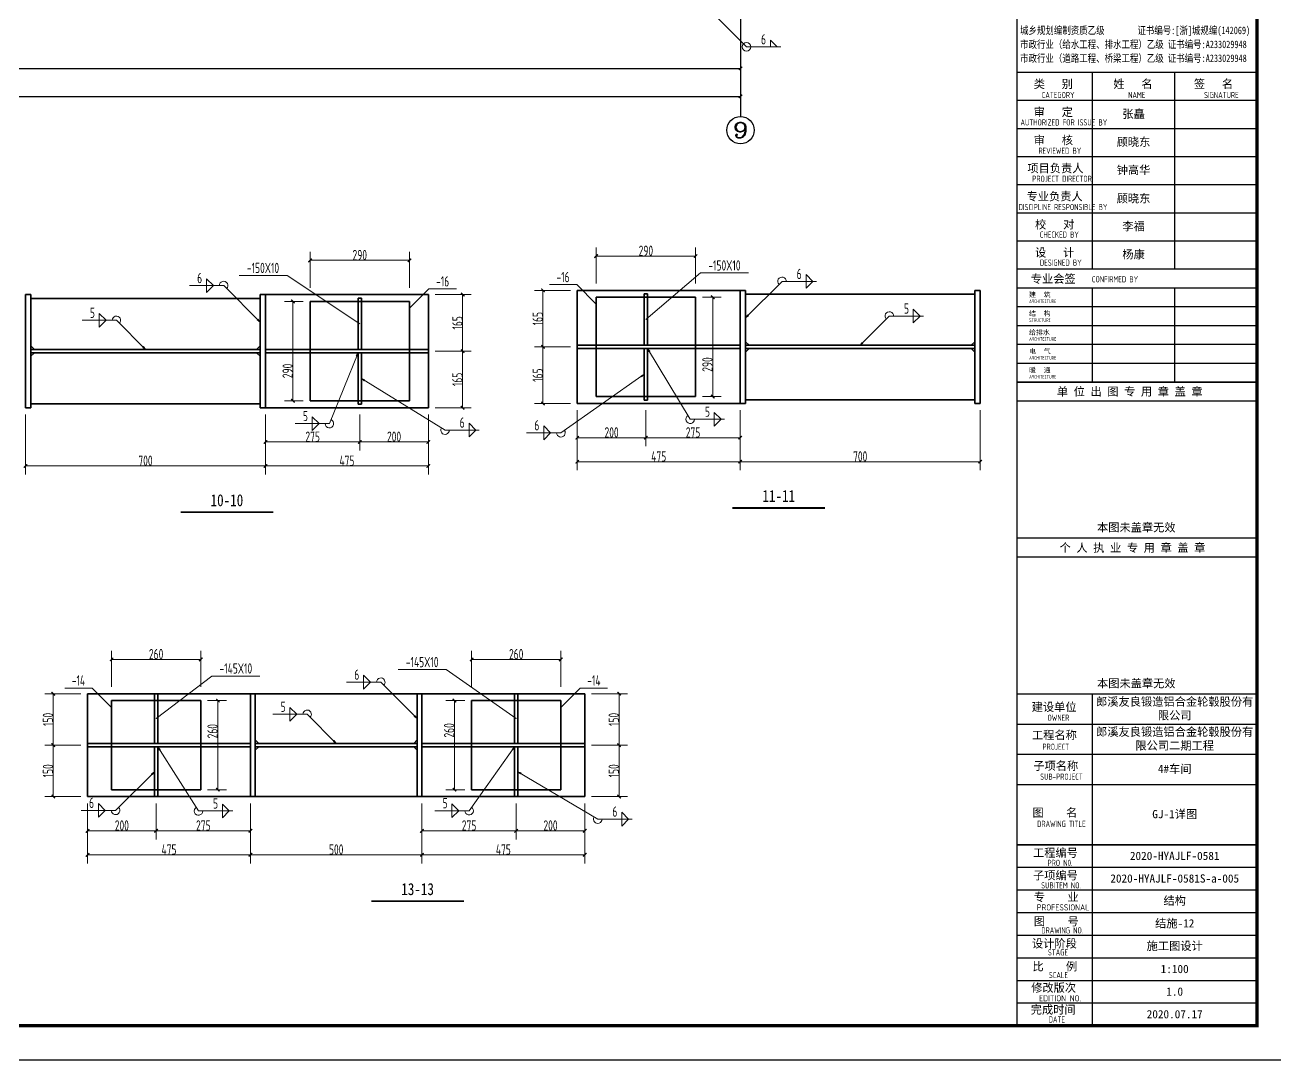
# Model space of a CAD drawing. Extents: x 14475413 to 15955882, y -732572 to -282951.
# Drawn here: x 15669917 to 15706370, y -526225 to -496029 of the extents above; entities that cross this region are included whole.
import ezdxf
from ezdxf.enums import TextEntityAlignment as Align

# ---------------------------------------------------------------- set-up
doc = ezdxf.new("R2010")
doc.units = 0
doc.header["$LTSCALE"] = 1000
doc.header["$MEASUREMENT"] = 0
doc.linetypes.add('线型4', pattern=[2.5, 1.5, -1])
for name, color, linetype, lineweight in [('10', 7, 'Continuous', 35), ('尺寸标注', 9, 'Continuous', 18), ('焊缝标注', 9, 'Continuous', 18), ('编号标注', 9, 'Continuous', 18), ('钢板标注', 9, 'Continuous', 18)]:
    doc.layers.add(name, color=color, linetype=linetype, lineweight=lineweight)
for name, color, linetype in [('3T_WOOD', 21, 'Continuous'), ('AXIS', 3, 'Continuous'), ('AXIS_TEXT', 7, 'Continuous'), ('PUB_DIM', 3, 'Continuous'), ('PUB_TITLE', 4, 'Continuous'), ('TK', 4, 'Continuous')]:
    doc.layers.add(name, color=color, linetype=linetype)
doc.styles.add('-宋体', font='', dxfattribs={"width": 0.8})
doc.styles.add('_TCH_AXIS', font='COMPLEX', dxfattribs={"bigfont": 'GBCBIG'})
doc.styles.add('_TCH_DIM_T3', font='SIMPLEX', dxfattribs={"width": 0.705882, "bigfont": 'GBCBIG'})
doc.styles.add('COMPLEX', font='COMPLEX')
doc.styles.add('FromPkpm', font='Pkpmeng', dxfattribs={"width": 0.7, "bigfont": 'hztxt'})
doc.styles.add('TSSD_REIN', font='tssdeng.shx', dxfattribs={"width": 0.7, "bigfont": 'tssdchn.shx'})
doc.styles.add('图框字体', font='', dxfattribs={"width": 0.8})
doc.styles.add('图签宋体', font='', dxfattribs={"height": 300})
doc.styles.get('-宋体').set_extended_font_data('SimSun')
doc.styles.get('图框字体').set_extended_font_data('NSimSun')
doc.styles.get('图签宋体').set_extended_font_data('NSimSun')
doc.dimstyles.new('_TCH_ARCH&&100', dxfattribs={"dimtxt": 297.5, "dimasz": 100, "dimexe": 250, "dimexo": 300, "dimgap": 126.25, "dimtad": 1, "dimdec": 0, "dimzin": 0, "dimdsep": 46, "dimtxsty": '_TCH_DIM_T3', "dimblk": 'ARCHTICK', "dimcen": 0.09, "dimclrt": 7, "dimazin": 2, "dimtfac": 1, "dimtdec": 0, "dimtix": 1, "dimtmove": 2, "dimatfit": 3, "dimfxl": 0, "dimtolj": 1, "dimtzin": 0, "dimarcsym": 0})

# ---------------------------------------------------------------- blocks, each defined once
blk = doc.blocks.new('_ArchTick')
at = {"color": 0, "linetype": 'ByBlock', "const_width": 0.4}
blk.add_lwpolyline([(-0.5, -0.5), (0.5, 0.5)], dxfattribs=at)
blk = doc.blocks.new('GeYuanFrame_62584068', base_point=(20.09, 4.53))
at = {"layer": 'PUB_TITLE'}
for points in [[(1433.09, 235.33), (1433.09, 292.73)], [(1457.09, 235.33), (1457.09, 292.73)], [(1433.09, 202.33), (1433.09, 229.83)], [(1457.09, 202.33), (1457.09, 229.83)], [(1433.09, 14.53), (1433.09, 111.33)]]:
    blk.add_lwpolyline(points, dxfattribs=at)
at = {"layer": 'TK'}
for p, q in [((1411.09, 284.53), (1481.09, 284.53)), ((1411.09, 276.33), (1481.09, 276.33)), ((1411.09, 268.13), (1481.09, 268.13)), ((1411.09, 259.93), (1481.09, 259.93)), ((1411.09, 251.73), (1481.09, 251.73)), ((1411.09, 243.53), (1481.09, 243.53)), ((1411.09, 235.33), (1481.09, 235.33)), ((1411.09, 235.33), (1481.09, 235.33)), ((1411.09, 102.53), (1481.09, 102.53)), ((1411.09, 93.73), (1481.09, 93.73)), ((1411.09, 84.93), (1433.09, 84.93)), ((1411.09, 84.93), (1481.09, 84.93)), ((1411.09, 67.37), (1481.09, 67.37)), ((1411.09, 67.33), (1481.09, 67.33)), ((1411.09, 60.77), (1481.09, 60.77)), ((1411.09, 54.17), (1481.09, 54.17)), ((1411.09, 47.57), (1481.09, 47.57)), ((1411.09, 40.97), (1481.09, 40.97)), ((1411.09, 34.37), (1481.09, 34.37)), ((1411.09, 27.77), (1481.09, 27.77)), ((1411.09, 21.17), (1481.09, 21.17)), ((1411.09, 14.53), (1481.09, 14.53))]:
    blk.add_line(p, q, dxfattribs=at)
blk.add_lwpolyline([(20.09, 4.53), (20.09, 598.53), (1491.09, 598.53), (1491.09, 4.53)], close=True, dxfattribs=at)
at = {"layer": 'TK', "const_width": 1}
blk.add_lwpolyline([(45.09, 588.53), (1481.09, 588.53), (1481.09, 14.53), (45.09, 14.53)], close=True, dxfattribs=at)
at = {"layer": 'TK'}
for points, const_width in [([(1411.09, 588.53), (1411.09, 14.53)], 0.4), ([(1411.09, 292.73), (1481.09, 292.73)], 0.35), ([(1411.09, 292.73), (1481.09, 292.73)], 0.35), ([(1411.09, 235.33), (1481.09, 235.33)], 0.35), ([(1411.09, 202.33), (1481.09, 202.33)], 0.35), ([(1411.09, 156.83), (1481.09, 156.83)], 0.35), ([(1411.09, 111.33), (1481.09, 111.33)], 0.35), ([(1411.09, 67.37), (1481.09, 67.37)], 0.35)]:
    blk.add_lwpolyline(points, dxfattribs=dict(at, const_width=const_width))
for points in [[(1411.09, 292.73), (1481.09, 292.73)], [(1411.09, 235.33), (1481.09, 235.33)], [(1411.09, 229.83), (1481.09, 229.83)], [(1411.09, 224.33), (1481.09, 224.33)], [(1411.09, 218.83), (1481.09, 218.83)], [(1411.09, 213.33), (1481.09, 213.33)], [(1411.09, 207.83), (1481.09, 207.83)], [(1411.09, 202.33), (1481.09, 202.33)], [(1411.09, 196.83), (1481.09, 196.83)], [(1411.09, 151.33), (1481.09, 151.33)]]:
    blk.add_lwpolyline(points, dxfattribs=at)
for s, height, style, width, p in [('城乡规划编制资质乙级        证书编号:[浙]城规编(142069)', 2.2, '-宋体', 0.8, (1412, 303.82)), ('市政行业（给水工程、排水工程）乙级 证书编号:A233029948', 2.2, '-宋体', 0.8, (1412, 299.74)), ('市政行业（道路工程、桥梁工程）乙级 证书编号:A233029948', 2.2, '-宋体', 0.8, (1412, 295.69)), ('CATEGORY', 1.8, 'TSSD_REIN', 0.7, (1418.32, 285.17)), ('NAME', 1.8, 'TSSD_REIN', 0.7, (1443.51, 285.17)), ('SIGNATURE', 1.8, 'TSSD_REIN', 0.7, (1465.66, 285.17)), ('AUTHORIZED FOR ISSUE BY', 1.8, 'TSSD_REIN', 0.7, (1412.12, 277.17)), ('REVIEWED BY', 1.8, 'TSSD_REIN', 0.7, (1417.36, 268.91)), ('PROJECT DIRECTOR', 1.8, 'TSSD_REIN', 0.7, (1415.55, 260.74)), ('DISCIPLINE RESPONSIBLE BY', 1.8, 'TSSD_REIN', 0.7, (1411.57, 252.48)), ('CHECKED BY', 1.8, 'TSSD_REIN', 0.7, (1417.75, 244.44)), ('DESIGNED BY', 1.8, 'TSSD_REIN', 0.7, (1417.76, 236.27)), ('CONFIRMED BY', 1.8, 'TSSD_REIN', 0.7, (1432.94, 231.42)), ('ARCHITECTURE', 1.08, 'TSSD_REIN', 0.7, (1414.65, 225.34)), ('STRUCTURE', 1.08, 'TSSD_REIN', 0.7, (1414.65, 219.84)), ('ARCHITECTURE', 1.08, 'TSSD_REIN', 0.7, (1414.65, 214.34)), ('ARCHITECTURE', 1.08, 'TSSD_REIN', 0.7, (1414.65, 208.84)), ('ARCHITECTURE', 1.08, 'TSSD_REIN', 0.7, (1414.65, 203.34)), ('OWNER', 1.8, 'TSSD_REIN', 0.7, (1419.98, 103.48)), ('PROJECT', 1.8, 'TSSD_REIN', 0.7, (1418.52, 95.02)), ('SUB-PROJECT', 1.8, 'TSSD_REIN', 0.7, (1417.86, 86.3)), ('DRAWING TITLE', 1.8, 'TSSD_REIN', 0.7, (1416.97, 72.53)), ('PRO N0.', 1.8, 'TSSD_REIN', 0.7, (1420.01, 61.15)), ('SUBITEM NO.', 1.8, 'TSSD_REIN', 0.7, (1418.15, 54.58)), ('PROFESSIONAL', 1.8, 'TSSD_REIN', 0.8, (1416.88, 48.15)), ('DRAWING NO.', 1.8, 'TSSD_REIN', 0.7, (1418.19, 41.45)), ('STAGE', 1.8, 'TSSD_REIN', 0.7, (1420.09, 35.03)), ('SCALE', 1.8, 'TSSD_REIN', 0.7, (1420.38, 28.42)), ('EDITION NO.', 1.8, 'TSSD_REIN', 0.8, (1417.53, 21.64)), ('DATE', 1.8, 'TSSD_REIN', 0.7, (1420.33, 15.45))]:
    blk.add_text(s, height=height, dxfattribs=dict(at, style=style, width=width)).set_placement(p)
at = {"layer": 'TK', "style": '图签宋体'}
for s, height, p in [('类   别', 2.4, (1415.97, 288.09)), ('姓   名', 2.4, (1439.2, 288.09)), ('签   名', 2.4, (1462.68, 288.09)), ('审   定', 2.4, (1415.97, 279.89)), ('审   核', 2.4, (1415.97, 271.69)), ('项目负责人', 2.4, (1414.13, 263.49)), ('专业负责人', 2.4, (1413.89, 255.29)), ('校   对', 2.4, (1416.38, 247.09)), ('设   计', 2.4, (1416.36, 238.89)), ('专业会签', 2.4, (1415.12, 231.24)), ('建  筑', 1.44, (1414.61, 227.11)), ('结  构', 1.44, (1414.61, 221.61)), ('给排水', 1.44, (1414.61, 216.11)), ('电  气', 1.44, (1414.61, 210.61)), ('暖  通', 1.44, (1414.61, 205.11)), ('单 位 出 图 专 用 章 盖 章', 2.4, (1422.72, 198.35)), ('本图未盖章无效', 2.4, (1434.43, 158.7)), ('个 人 执 业 专 用 章 盖 章', 2.4, (1423.52, 152.77)), ('本图未盖章无效', 2.4, (1434.43, 113.2)), ('建设单位', 2.4, (1415.39, 106.33)), ('工程名称', 2.4, (1415.47, 98.12)), ('子项名称', 2.4, (1415.85, 89.14)), ('图    名', 2.4, (1415.63, 75.5)), ('工程编号', 2.4, (1415.77, 63.77)), ('子项编号', 2.4, (1415.77, 57.19)), ('专    业', 2.4, (1416.01, 50.88)), ('图    号', 2.4, (1416.02, 43.77)), ('设计阶段', 2.4, (1415.45, 37.32)), ('比    例', 2.4, (1415.59, 30.63)), ('修改版次', 2.4, (1415.24, 24.41)), ('完成时间', 2.4, (1415.11, 18.02))]:
    blk.add_text(s, height=height, dxfattribs=at).set_placement(p)
at = {"layer": 'TK', "char_height": 2.4, "attachment_point": 5, "style": '图签宋体'}
for s, insert, width in [('张矗', (1445.09, 280.4), 24), ('顾晓东', (1445.09, 272.23), 24), ('钟高华', (1445.09, 264.03), 24), ('顾晓东', (1445.09, 255.76), 24), ('李福', (1445.09, 247.63), 24), ('杨康', (1445.09, 239.43), 24), ('郎溪友良锻造铝合金轮毂股份有限公司', (1457.09, 106.93), 48), ('郎溪友良锻造铝合金轮毂股份有限公司二期工程', (1457.09, 98.13), 48), ('4#车间', (1457.09, 89.33), 48), ('GJ-1详图', (1457.09, 76.13), 48), ('2020-HYAJLF-0581', (1457.09, 64.07), 48), ('2020-HYAJLF-0581S-a-005', (1457.09, 57.47), 48), ('结构', (1457.09, 50.87), 48), ('结施-12', (1457.09, 44.27), 48), ('施工图设计', (1457.09, 37.67), 48), ('1:100', (1457.09, 31.07), 48), ('1.0', (1457.09, 24.47), 48), ('2020.07.17', (1457.09, 17.88), 48)]:
    blk.add_mtext(s, dxfattribs=dict(at, insert=insert, width=width))
blk = doc.blocks.new('*D792')
at = {"layer": 'Defpoints', "color": 0}
for p in [(15630784, -495378), (15690784, -495378), (15690784, -497297)]:
    blk.add_point(p, dxfattribs=at)
at = {"layer": 'PUB_DIM', "color": 0, "lineweight": -2}
for p, q in [((15630784, -495678), (15630784, -497547)), ((15690784, -495678), (15690784, -497547)), ((15630784, -497297), (15690784, -497297))]:
    blk.add_line(p, q, dxfattribs=at)
at = {"layer": 'PUB_DIM', "color": 0, "lineweight": -2, "xscale": 100, "yscale": 100, "zscale": 100, "rotation": 180}
blk.add_blockref('_ArchTick', (15630784, -497297), dxfattribs=at)
at = {"layer": 'PUB_DIM', "color": 0, "lineweight": -2, "xscale": 100, "yscale": 100, "zscale": 100}
blk.add_blockref('_ArchTick', (15690784, -497297), dxfattribs=at)
at = {"layer": 'PUB_DIM', "color": 7, "insert": (15660784, -497022), "char_height": 297.5, "attachment_point": 5, "style": '_TCH_DIM_T3'}
blk.add_mtext('\\A1;30000', dxfattribs=at)
blk = doc.blocks.new('*D794')
at = {"layer": 'Defpoints', "color": 0}
for p in [(15630784, -496428), (15690784, -496428), (15690784, -498111)]:
    blk.add_point(p, dxfattribs=at)
at = {"layer": 'PUB_DIM', "color": 0, "lineweight": -2}
for p, q in [((15630784, -496728), (15630784, -498361)), ((15690784, -496728), (15690784, -498361)), ((15630784, -498111), (15690784, -498111))]:
    blk.add_line(p, q, dxfattribs=at)
at = {"layer": 'PUB_DIM', "color": 0, "lineweight": -2, "xscale": 100, "yscale": 100, "zscale": 100, "rotation": 180}
blk.add_blockref('_ArchTick', (15630784, -498111), dxfattribs=at)
at = {"layer": 'PUB_DIM', "color": 0, "lineweight": -2, "xscale": 100, "yscale": 100, "zscale": 100}
blk.add_blockref('_ArchTick', (15690784, -498111), dxfattribs=at)
at = {"layer": 'PUB_DIM', "color": 7, "insert": (15660784, -497836), "char_height": 297.5, "attachment_point": 5, "style": '_TCH_DIM_T3'}
blk.add_mtext('\\A1;30000', dxfattribs=at)
blk = doc.blocks.new('_AXISO')
blk.add_circle((0, 0), 0.5)
at = {"layer": 'AXIS_TEXT', "style": 'COMPLEX', "width": 1.041667}
blk.add_attdef('A', text='', height=0.56, dxfattribs=at).set_placement((-0.25, -0.28), (0.25, -0.28), align=Align.FIT)

msp = doc.modelspace()

# ---------------------------------------------------------------- hatches: boundary and pattern name
at = {"layer": '焊缝标注'}
for points in [[(15690932.7, -504570.5), (15691014.1, -504510.4), (15690992.9, -504489.2)], [(15676769.9, -504694.3), (15676709.8, -504612.9), (15676688.6, -504634.1)], [(15673429.9, -505494.3), (15673369.8, -505412.9), (15673348.6, -505434.1)], [(15679629.9, -505594.3), (15679578.4, -505681.3), (15679606.2, -505692.6)], [(15688072.7, -505470.5), (15688111.6, -505563.9), (15688137.3, -505548.3)], [(15694272.7, -505370.5), (15694354.1, -505310.4), (15694332.9, -505289.2)], [(15687972.7, -506220.5), (15687882.3, -506265.7), (15687899.6, -506290.3)], [(15679729.9, -506344.3), (15679807.1, -506409.6), (15679822.8, -506384)], [(15681351.4, -516263.7), (15681291.4, -516182.3), (15681270.2, -516203.5)], [(15673791.4, -517088.7), (15673832.2, -517181.2), (15673857.5, -517165.2)], [(15678991.4, -516988.7), (15678931.4, -516907.3), (15678910.2, -516928.5)], [(15684191.4, -517088.7), (15684121.2, -517161.5), (15684145.7, -517178.8)], [(15673691.4, -517813.7), (15673610, -517873.6), (15673631.1, -517894.8)], [(15684291.4, -517813.7), (15684369.7, -517877.7), (15684385, -517851.9)]]:
    msp.add_hatch(color=256, dxfattribs=at).paths.add_polyline_path(points)

# ---------------------------------------------------------------- linework, layer by layer
at = {"layer": '10', "lineweight": 35, "ltscale": 100, "const_width": 50}
for points in [[(15674454.9, -510244.3), (15677154.9, -510244.3)], [(15690547.7, -510120.5), (15693247.7, -510120.5)], [(15680016.4, -521588.7), (15682716.4, -521588.7)]]:
    msp.add_lwpolyline(points, dxfattribs=at)
at = {"layer": 'AXIS'}
msp.add_line((15690783.8, -496317.1), (15690783.8, -498695.9), dxfattribs=at)
at = {"layer": '尺寸标注', "linetype": 'Continuous', "lineweight": 18}
for p, q in [((15678229.9, -503694.3), (15678229.9, -502644.3)), ((15681129.9, -503694.3), (15681129.9, -502644.3)), ((15686572.7, -503570.5), (15686572.7, -502520.5)), ((15689472.7, -503570.5), (15689472.7, -502520.5)), ((15678229.9, -502894.3), (15681129.9, -502894.3)), ((15689472.7, -502770.5), (15686572.7, -502770.5)), ((15685822.7, -503770.5), (15684772.7, -503770.5)), ((15685022.7, -505420.5), (15685022.7, -503770.5)), ((15678029.9, -504094.3), (15677479.9, -504094.3)), ((15677729.9, -506994.3), (15677729.9, -504094.3)), ((15681879.9, -503894.3), (15682929.9, -503894.3)), ((15682679.9, -505544.3), (15682679.9, -503894.3)), ((15689672.7, -503970.5), (15690222.7, -503970.5)), ((15689972.7, -506870.5), (15689972.7, -503970.5)), ((15681879.9, -505544.3), (15682929.9, -505544.3)), ((15681879.9, -505544.3), (15682929.9, -505544.3)), ((15682679.9, -507194.3), (15682679.9, -505544.3)), ((15685822.7, -505420.5), (15684772.7, -505420.5)), ((15685822.7, -505420.5), (15684772.7, -505420.5)), ((15685022.7, -507070.5), (15685022.7, -505420.5)), ((15678029.9, -506994.3), (15677479.9, -506994.3)), ((15689672.7, -506870.5), (15690222.7, -506870.5)), ((15669929.9, -507394.3), (15669929.9, -509144.3)), ((15676929.9, -507394.3), (15676929.9, -508444.3)), ((15676929.9, -507394.3), (15676929.9, -509144.3)), ((15676929.9, -507394.3), (15676929.9, -509144.3)), ((15679679.9, -507394.3), (15679679.9, -508444.3)), ((15679679.9, -507394.3), (15679679.9, -508444.3)), ((15681679.9, -507394.3), (15681679.9, -508444.3)), ((15681679.9, -507394.3), (15681679.9, -509144.3)), ((15681879.9, -507194.3), (15682929.9, -507194.3)), ((15685822.7, -507070.5), (15684772.7, -507070.5)), ((15686022.7, -507270.5), (15686022.7, -508320.5)), ((15686022.7, -507270.5), (15686022.7, -509020.5)), ((15688022.7, -507270.5), (15688022.7, -508320.5)), ((15688022.7, -507270.5), (15688022.7, -508320.5)), ((15690772.7, -507270.5), (15690772.7, -508320.5)), ((15690772.7, -507270.5), (15690772.7, -509020.5)), ((15690772.7, -507270.5), (15690772.7, -509020.5)), ((15697772.7, -507270.5), (15697772.7, -509020.5)), ((15688022.7, -508070.5), (15686022.7, -508070.5)), ((15690772.7, -508070.5), (15688022.7, -508070.5)), ((15676929.9, -508194.3), (15679679.9, -508194.3)), ((15679679.9, -508194.3), (15681679.9, -508194.3)), ((15690772.7, -508770.5), (15686022.7, -508770.5)), ((15697772.7, -508770.5), (15690772.7, -508770.5)), ((15669929.9, -508894.3), (15676929.9, -508894.3)), ((15676929.9, -508894.3), (15681679.9, -508894.3)), ((15672441.4, -515338.7), (15672441.4, -514288.7)), ((15675041.4, -515338.7), (15675041.4, -514288.7)), ((15682941.4, -515338.7), (15682941.4, -514288.7)), ((15685541.4, -515338.7), (15685541.4, -514288.7)), ((15675041.4, -514538.7), (15672441.4, -514538.7)), ((15682941.4, -514538.7), (15685541.4, -514538.7)), ((15671541.4, -515538.7), (15670491.4, -515538.7)), ((15670741.4, -517038.7), (15670741.4, -515538.7)), ((15675241.4, -515738.7), (15675791.4, -515738.7)), ((15675541.4, -518338.7), (15675541.4, -515738.7)), ((15682741.4, -515738.7), (15682191.4, -515738.7)), ((15682441.4, -518338.7), (15682441.4, -515738.7)), ((15686441.4, -515538.7), (15687491.4, -515538.7)), ((15687241.4, -517038.7), (15687241.4, -515538.7)), ((15671541.4, -517038.7), (15670491.4, -517038.7)), ((15671541.4, -517038.7), (15670491.4, -517038.7)), ((15670741.4, -518538.7), (15670741.4, -517038.7)), ((15686441.4, -517038.7), (15687491.4, -517038.7)), ((15686441.4, -517038.7), (15687491.4, -517038.7)), ((15687241.4, -518538.7), (15687241.4, -517038.7)), ((15675241.4, -518338.7), (15675791.4, -518338.7)), ((15682741.4, -518338.7), (15682191.4, -518338.7)), ((15671541.4, -518538.7), (15670491.4, -518538.7)), ((15686441.4, -518538.7), (15687491.4, -518538.7)), ((15671741.4, -518738.7), (15671741.4, -519788.7)), ((15671741.4, -518738.7), (15671741.4, -520488.7)), ((15673741.4, -518738.7), (15673741.4, -519788.7)), ((15673741.4, -518738.7), (15673741.4, -519788.7)), ((15676491.4, -518738.7), (15676491.4, -520488.7)), ((15676491.4, -518738.7), (15676491.4, -519788.7)), ((15676491.4, -518738.7), (15676491.4, -520488.7)), ((15681491.4, -518738.7), (15681491.4, -519788.7)), ((15681491.4, -518738.7), (15681491.4, -520488.7)), ((15681491.4, -518738.7), (15681491.4, -520488.7)), ((15684241.4, -518738.7), (15684241.4, -519788.7)), ((15684241.4, -518738.7), (15684241.4, -519788.7)), ((15686241.4, -518738.7), (15686241.4, -519788.7)), ((15686241.4, -518738.7), (15686241.4, -520488.7)), ((15673741.4, -519538.7), (15671741.4, -519538.7)), ((15676491.4, -519538.7), (15673741.4, -519538.7)), ((15681491.4, -519538.7), (15684241.4, -519538.7)), ((15684241.4, -519538.7), (15686241.4, -519538.7)), ((15676491.4, -520238.7), (15671741.4, -520238.7)), ((15676491.4, -520238.7), (15681491.4, -520238.7)), ((15681491.4, -520238.7), (15686241.4, -520238.7))]:
    msp.add_line(p, q, dxfattribs=at)
at = {"layer": '尺寸标注', "color": 3, "lineweight": 35, "ltscale": 100}
for p, q in [((15690772.7, -507070.5), (15690772.7, -503770.5)), ((15690772.7, -503770.5), (15690932.7, -503770.5)), ((15690932.7, -503770.5), (15690932.7, -507070.5)), ((15697612.7, -507070.5), (15697612.7, -503770.5)), ((15697612.7, -503770.5), (15697772.7, -503770.5)), ((15697772.7, -503770.5), (15697772.7, -507070.5)), ((15670089.9, -503894.3), (15669929.9, -503894.3)), ((15669929.9, -503894.3), (15669929.9, -507194.3)), ((15670089.9, -507194.3), (15670089.9, -503894.3)), ((15676929.9, -503894.3), (15676769.9, -503894.3)), ((15676769.9, -503894.3), (15676769.9, -507194.3)), ((15676929.9, -507194.3), (15676929.9, -503894.3)), ((15670089.9, -505494.3), (15676769.9, -505494.3)), ((15670089.9, -505594.3), (15676769.9, -505594.3)), ((15697612.7, -505370.5), (15690932.7, -505370.5)), ((15697612.7, -505470.5), (15690932.7, -505470.5)), ((15669929.9, -507194.3), (15670089.9, -507194.3)), ((15676769.9, -507194.3), (15676929.9, -507194.3)), ((15690932.7, -507070.5), (15690772.7, -507070.5)), ((15697772.7, -507070.5), (15697612.7, -507070.5)), ((15676631.4, -515538.7), (15676491.4, -515538.7)), ((15676491.4, -515538.7), (15676491.4, -518538.7)), ((15676631.4, -518538.7), (15676631.4, -515538.7)), ((15681491.4, -515538.7), (15681351.4, -515538.7)), ((15681351.4, -515538.7), (15681351.4, -518538.7)), ((15681491.4, -518538.7), (15681491.4, -515538.7)), ((15676631.4, -516988.7), (15681351.4, -516988.7)), ((15676631.4, -517088.7), (15681351.4, -517088.7)), ((15676491.4, -518538.7), (15676631.4, -518538.7)), ((15681351.4, -518538.7), (15681491.4, -518538.7))]:
    msp.add_line(p, q, dxfattribs=at)
at = {"layer": '焊缝标注', "lineweight": 18, "ltscale": 100}
for p, q in [((15690108.8, -495816.2), (15690954.9, -496667.1)), ((15691654.9, -496467.1), (15691854.9, -496667.1)), ((15691654.9, -496667.1), (15691654.9, -496467.1)), ((15690954.9, -496667.1), (15691954.9, -496667.1)), ((15692693.8, -503310.3), (15692893.8, -503510.3)), ((15692693.8, -503510.3), (15692693.8, -503310.3)), ((15675710.5, -503632.3), (15674710.5, -503632.3)), ((15675410.5, -503632.3), (15675210.5, -503432.3)), ((15675210.5, -503632.3), (15675210.5, -503432.3)), ((15675410.5, -503632.3), (15675210.5, -503832.3)), ((15675210.5, -503632.3), (15675210.5, -503832.3)), ((15676769.9, -504694.3), (15675710.5, -503632.3)), ((15690932.7, -504570.5), (15691993.8, -503510.3)), ((15691993.8, -503510.3), (15692993.8, -503510.3)), ((15692693.8, -503710.3), (15692893.8, -503510.3)), ((15692693.8, -503510.3), (15692693.8, -503710.3)), ((15672282.3, -504644.7), (15672082.3, -504444.7)), ((15672082.3, -504644.7), (15672082.3, -504444.7)), ((15695821.6, -504322.3), (15696021.6, -504522.3)), ((15695821.6, -504522.3), (15695821.6, -504322.3)), ((15672582.3, -504644.7), (15671582.3, -504644.7)), ((15672282.3, -504644.7), (15672082.3, -504844.7)), ((15672082.3, -504644.7), (15672082.3, -504844.7)), ((15673429.9, -505494.3), (15672582.3, -504644.7)), ((15694272.7, -505370.5), (15695121.6, -504522.3)), ((15695121.6, -504522.3), (15696121.6, -504522.3)), ((15695821.6, -504722.3), (15696021.6, -504522.3)), ((15695821.6, -504522.3), (15695821.6, -504722.3)), ((15679629.9, -505594.3), (15678793.6, -507657.2)), ((15688072.7, -505470.5), (15689316.9, -507530.7)), ((15687972.7, -506220.5), (15685544.8, -507927.7)), ((15679729.9, -506344.3), (15682165.4, -507848.1)), ((15690016.9, -507330.7), (15690216.9, -507530.7)), ((15690016.9, -507530.7), (15690016.9, -507330.7)), ((15678793.6, -507657.2), (15677793.6, -507657.2)), ((15678493.6, -507657.2), (15678293.6, -507457.2)), ((15678293.6, -507657.2), (15678293.6, -507457.2)), ((15678493.6, -507657.2), (15678293.6, -507857.2)), ((15678293.6, -507657.2), (15678293.6, -507857.2)), ((15682865.4, -507648.1), (15683065.4, -507848.1)), ((15682865.4, -507848.1), (15682865.4, -507648.1)), ((15685244.8, -507927.7), (15685044.8, -507727.7)), ((15685044.8, -507927.7), (15685044.8, -507727.7)), ((15689316.9, -507530.7), (15690316.9, -507530.7)), ((15690016.9, -507730.7), (15690216.9, -507530.7)), ((15690016.9, -507530.7), (15690016.9, -507730.7)), ((15682165.4, -507848.1), (15683165.4, -507848.1)), ((15682865.4, -508048.1), (15683065.4, -507848.1)), ((15682865.4, -507848.1), (15682865.4, -508048.1)), ((15685544.8, -507927.7), (15684544.8, -507927.7)), ((15685244.8, -507927.7), (15685044.8, -508127.7)), ((15685044.8, -507927.7), (15685044.8, -508127.7)), ((15679992, -515201.7), (15679792, -515001.7)), ((15679792, -515201.7), (15679792, -515001.7)), ((15680292, -515201.7), (15679292, -515201.7)), ((15679992, -515201.7), (15679792, -515401.7)), ((15679792, -515201.7), (15679792, -515401.7)), ((15681351.4, -516263.7), (15680292, -515201.7)), ((15678143.9, -516139.1), (15677143.9, -516139.1)), ((15677843.9, -516139.1), (15677643.9, -515939.1)), ((15677643.9, -516139.1), (15677643.9, -515939.1)), ((15677843.9, -516139.1), (15677643.9, -516339.1)), ((15677643.9, -516139.1), (15677643.9, -516339.1)), ((15678991.4, -516988.7), (15678143.9, -516139.1)), ((15673791.4, -517088.7), (15674974.5, -518959.6)), ((15684191.4, -517088.7), (15682867.6, -518951)), ((15673691.4, -517813.7), (15672557.8, -518942.8)), ((15684291.4, -517813.7), (15686620.2, -519198.3)), ((15672557.8, -518942.8), (15671557.8, -518942.8)), ((15672257.8, -518942.8), (15672057.8, -518742.8)), ((15672057.8, -518942.8), (15672057.8, -518742.8)), ((15672257.8, -518942.8), (15672057.8, -519142.8)), ((15672057.8, -518942.8), (15672057.8, -519142.8)), ((15674974.5, -518959.6), (15675974.5, -518959.6)), ((15675674.5, -518759.6), (15675874.5, -518959.6)), ((15675674.5, -518959.6), (15675674.5, -518759.6)), ((15675674.5, -519159.6), (15675874.5, -518959.6)), ((15675674.5, -518959.6), (15675674.5, -519159.6)), ((15682867.6, -518951), (15681867.6, -518951)), ((15682567.6, -518951), (15682367.6, -518751)), ((15682367.6, -518951), (15682367.6, -518751)), ((15682567.6, -518951), (15682367.6, -519151)), ((15682367.6, -518951), (15682367.6, -519151)), ((15687320.2, -518998.3), (15687520.2, -519198.3)), ((15687320.2, -519198.3), (15687320.2, -518998.3)), ((15686620.2, -519198.3), (15687620.2, -519198.3)), ((15687320.2, -519398.3), (15687520.2, -519198.3)), ((15687320.2, -519198.3), (15687320.2, -519398.3))]:
    msp.add_line(p, q, dxfattribs=at)
at = {"layer": '焊缝标注', "color": 2, "linetype": '线型4', "lineweight": 35, "ltscale": 100}
for p, q in [((15679629.9, -505494.3), (15679629.9, -503994.3)), ((15679629.9, -503994.3), (15679729.9, -503994.3)), ((15679729.9, -505494.3), (15679729.9, -503994.3)), ((15687972.7, -505370.5), (15687972.7, -503870.5)), ((15688072.7, -503870.5), (15687972.7, -503870.5)), ((15688072.7, -505370.5), (15688072.7, -503870.5)), ((15676929.9, -505494.3), (15681679.9, -505494.3)), ((15676929.9, -505594.3), (15681679.9, -505594.3)), ((15679629.9, -505594.3), (15679629.9, -507094.3)), ((15679729.9, -505594.3), (15679729.9, -507094.3)), ((15690772.7, -505370.5), (15686022.7, -505370.5)), ((15690772.7, -505470.5), (15686022.7, -505470.5)), ((15687972.7, -505470.5), (15687972.7, -506970.5)), ((15688072.7, -505470.5), (15688072.7, -506970.5)), ((15688072.7, -506970.5), (15687972.7, -506970.5)), ((15679629.9, -507094.3), (15679729.9, -507094.3)), ((15673691.4, -516988.7), (15673691.4, -515538.7)), ((15673791.4, -515538.7), (15673691.4, -515538.7)), ((15673791.4, -516988.7), (15673791.4, -515538.7)), ((15684191.4, -516988.7), (15684191.4, -515538.7)), ((15684191.4, -515538.7), (15684291.4, -515538.7)), ((15684291.4, -516988.7), (15684291.4, -515538.7)), ((15676491.4, -516988.7), (15671741.4, -516988.7)), ((15676491.4, -517088.7), (15671741.4, -517088.7)), ((15673691.4, -517088.7), (15673691.4, -518538.7)), ((15673791.4, -517088.7), (15673791.4, -518538.7)), ((15681491.4, -516988.7), (15686241.4, -516988.7)), ((15681491.4, -517088.7), (15686241.4, -517088.7)), ((15684191.4, -517088.7), (15684191.4, -518538.7)), ((15684291.4, -517088.7), (15684291.4, -518538.7)), ((15673791.4, -518538.7), (15673691.4, -518538.7)), ((15684191.4, -518538.7), (15684291.4, -518538.7))]:
    msp.add_line(p, q, dxfattribs=at)
at = {"layer": '焊缝标注', "linetype": 'Continuous'}
for points in [[(15690932.7, -504570.5), (15691014.1, -504510.4), (15690992.9, -504489.2)], [(15676769.9, -504694.3), (15676709.8, -504612.9), (15676688.6, -504634.1)], [(15673429.9, -505494.3), (15673369.8, -505412.9), (15673348.6, -505434.1)], [(15679629.9, -505594.3), (15679578.4, -505681.3), (15679606.2, -505692.6)], [(15688072.7, -505470.5), (15688111.6, -505563.9), (15688137.3, -505548.3)], [(15694272.7, -505370.5), (15694354.1, -505310.4), (15694332.9, -505289.2)], [(15687972.7, -506220.5), (15687882.3, -506265.7), (15687899.6, -506290.3)], [(15679729.9, -506344.3), (15679807.1, -506409.6), (15679822.8, -506384)], [(15681351.4, -516263.7), (15681291.4, -516182.3), (15681270.2, -516203.5)], [(15673791.4, -517088.7), (15673832.2, -517181.2), (15673857.5, -517165.2)], [(15678991.4, -516988.7), (15678931.4, -516907.3), (15678910.2, -516928.5)], [(15684191.4, -517088.7), (15684121.2, -517161.5), (15684145.7, -517178.8)], [(15673691.4, -517813.7), (15673610, -517873.6), (15673631.1, -517894.8)], [(15684291.4, -517813.7), (15684369.7, -517877.7), (15684385, -517851.9)]]:
    msp.add_lwpolyline(points, close=True, dxfattribs=at)
at = {"layer": '焊缝标注', "lineweight": 18, "ltscale": 100}
msp.add_circle((15690954.9, -496667.1), 125, dxfattribs=at)
for centre, start, end in [((15691993.8, -503510.3), 0, 224.97719), ((15675710.5, -503632.3), 314.93158, 180), ((15695121.6, -504522.3), 0, 224.97719), ((15672582.3, -504644.7), 314.93155, 180), ((15678793.6, -507657.2), 180, 67.93301), ((15682165.4, -507848.1), 148.30563, 0), ((15689316.9, -507530.7), 121.12822, 0), ((15685544.8, -507927.7), 180, 35.11383), ((15680292, -515201.7), 314.93158, 180), ((15678143.9, -516139.1), 314.93155, 180), ((15672557.8, -518942.8), 180, 44.88594), ((15674974.5, -518959.6), 122.30804, 0), ((15682867.6, -518951), 180, 54.59403), ((15686620.2, -519198.3), 149.26563, 0)]:
    msp.add_arc(centre, 125, start, end, dxfattribs=at)
at = {"layer": '编号标注', "color": 2, "lineweight": 35, "ltscale": 100}
for p, q in [((15690772.7, -503770.5), (15686022.7, -503770.5)), ((15686022.7, -503770.5), (15686022.7, -507070.5)), ((15690772.7, -507070.5), (15690772.7, -503770.5)), ((15670089.9, -504004.3), (15676769.9, -504004.3)), ((15676929.9, -503894.3), (15681679.9, -503894.3)), ((15676929.9, -507194.3), (15676929.9, -503894.3)), ((15681129.9, -504094.3), (15678229.9, -504094.3)), ((15678229.9, -504094.3), (15678229.9, -506994.3)), ((15681129.9, -506994.3), (15681129.9, -504094.3)), ((15681679.9, -503894.3), (15681679.9, -507194.3)), ((15686572.7, -506870.5), (15686572.7, -503970.5)), ((15686572.7, -503970.5), (15689472.7, -503970.5)), ((15689472.7, -503970.5), (15689472.7, -506870.5)), ((15697612.7, -503880.5), (15690932.7, -503880.5)), ((15670089.9, -505394.3), (15670189.9, -505494.3)), ((15670089.9, -505694.3), (15670189.9, -505594.3)), ((15676769.9, -505394.3), (15676669.9, -505494.3)), ((15676769.9, -505694.3), (15676669.9, -505594.3)), ((15690932.7, -505270.5), (15691032.7, -505370.5)), ((15690932.7, -505570.5), (15691032.7, -505470.5)), ((15697612.7, -505270.5), (15697512.7, -505370.5)), ((15697612.7, -505570.5), (15697512.7, -505470.5)), ((15678229.9, -506994.3), (15681129.9, -506994.3)), ((15689472.7, -506870.5), (15686572.7, -506870.5)), ((15697612.7, -506960.5), (15690932.7, -506960.5)), ((15670089.9, -507084.3), (15676769.9, -507084.3)), ((15681679.9, -507194.3), (15676929.9, -507194.3)), ((15686022.7, -507070.5), (15690772.7, -507070.5)), ((15676491.4, -515538.7), (15671741.4, -515538.7)), ((15671741.4, -515538.7), (15671741.4, -518538.7)), ((15672441.4, -518338.7), (15672441.4, -515738.7)), ((15672441.4, -515738.7), (15675041.4, -515738.7)), ((15675041.4, -515738.7), (15675041.4, -518338.7)), ((15676491.4, -518538.7), (15676491.4, -515538.7)), ((15676631.4, -515538.7), (15681351.4, -515538.7)), ((15681491.4, -515538.7), (15686241.4, -515538.7)), ((15681491.4, -518538.7), (15681491.4, -515538.7)), ((15685541.4, -515738.7), (15682941.4, -515738.7)), ((15682941.4, -515738.7), (15682941.4, -518338.7)), ((15685541.4, -518338.7), (15685541.4, -515738.7)), ((15686241.4, -515538.7), (15686241.4, -518538.7)), ((15676631.4, -516888.7), (15676731.4, -516988.7)), ((15681351.4, -516888.7), (15681251.4, -516988.7)), ((15676631.4, -517188.7), (15676731.4, -517088.7)), ((15681351.4, -517188.7), (15681251.4, -517088.7)), ((15675041.4, -518338.7), (15672441.4, -518338.7)), ((15682941.4, -518338.7), (15685541.4, -518338.7)), ((15671741.4, -518538.7), (15676491.4, -518538.7)), ((15676631.4, -518538.7), (15681351.4, -518538.7)), ((15686241.4, -518538.7), (15681491.4, -518538.7))]:
    msp.add_line(p, q, dxfattribs=at)
at = {"layer": '钢板标注', "lineweight": 18, "ltscale": 100}
for p, q in [((15677558.3, -503336.2), (15676158.3, -503336.2)), ((15679679.9, -504744.3), (15677558.3, -503336.2)), ((15688022.7, -504620.5), (15689614.1, -503262.9)), ((15689614.1, -503262.9), (15691014.1, -503262.9)), ((15681129.9, -504294.3), (15681695.8, -503728.8)), ((15681695.8, -503728.8), (15682495.8, -503728.8)), ((15686007.7, -503604.1), (15685207.7, -503604.1)), ((15686572.7, -504170.5), (15686007.7, -503604.1)), ((15673741.4, -516263.7), (15675366.1, -515022.1)), ((15675366.1, -515022.1), (15676766.1, -515022.1)), ((15682199.8, -514835.3), (15680799.8, -514835.3)), ((15684241.4, -516263.7), (15682199.8, -514835.3)), ((15671876.4, -515372.3), (15671076.4, -515372.3)), ((15672441.4, -515938.7), (15671876.4, -515372.3)), ((15685541.4, -515938.7), (15686107.3, -515373.2)), ((15686107.3, -515373.2), (15686907.3, -515373.2))]:
    msp.add_line(p, q, dxfattribs=at)
at = {"layer": '钢板标注', "ltscale": 100, "const_width": 10}
for points in [[(15681134.9, -504294.3, 1), (15681124.9, -504294.3, 1)], [(15686577.7, -504170.5, 1), (15686567.7, -504170.5, 1)], [(15679684.9, -504744.3, 1), (15679674.9, -504744.3, 1)], [(15688027.7, -504620.5, 1), (15688017.7, -504620.5, 1)], [(15672446.4, -515938.7, 1), (15672436.4, -515938.7, 1)], [(15685546.4, -515938.7, 1), (15685536.4, -515938.7, 1)], [(15673746.4, -516263.7, 1), (15673736.4, -516263.7, 1)], [(15684246.4, -516263.7, 1), (15684236.4, -516263.7, 1)]]:
    msp.add_lwpolyline(points, format="xyb", close=True, dxfattribs=at)

# ---------------------------------------------------------------- block references
at = {"layer": '3T_WOOD', "xscale": 100, "yscale": 100, "zscale": 100}
msp.add_blockref('GeYuanFrame_62584068', (15559744.5, -526225.4), dxfattribs=at)
at = {"layer": 'AXIS'}
ref = msp.add_blockref('_AXISO', (15690783.8, -499095.9), dxfattribs=dict(at, xscale=800, yscale=800, zscale=800))
ref.add_attrib('A', '9', dxfattribs={"layer": 'AXIS_TEXT', "ltscale": 0.5, "height": 452.5, "style": '_TCH_AXIS', "width": 1.5}).set_placement((15690557.5, -499322.2), (15691010.1, -499322.2), align=Align.FIT)
at = {"layer": '尺寸标注', "linetype": 'Continuous', "lineweight": 18, "xscale": 100, "yscale": 100, "zscale": 100}
for p, rotation in [((15678229.9, -502894.3), 180), ((15686572.7, -502770.5), 180), ((15685022.7, -503770.5), 90), ((15677729.9, -504094.3), 90), ((15682679.9, -503894.3), 90), ((15689972.7, -503970.5), 90), ((15682679.9, -505544.3), 90), ((15682679.9, -505544.3), 270), ((15685022.7, -505420.5), 90), ((15685022.7, -505420.5), 270), ((15677729.9, -506994.3), 270), ((15685022.7, -507070.5), 270), ((15689972.7, -506870.5), 270), ((15682679.9, -507194.3), 270), ((15676929.9, -508194.3), 180), ((15679679.9, -508194.3), 180), ((15686022.7, -508070.5), 180), ((15688022.7, -508070.5), 180), ((15669929.9, -508894.3), 180), ((15676929.9, -508894.3), 180), ((15686022.7, -508770.5), 180), ((15690772.7, -508770.5), 180), ((15672441.4, -514538.7), 180), ((15682941.4, -514538.7), 180), ((15670741.4, -515538.7), 90), ((15675541.4, -515738.7), 90), ((15682441.4, -515738.7), 90), ((15687241.4, -515538.7), 90), ((15670741.4, -517038.7), 90), ((15670741.4, -517038.7), 270), ((15687241.4, -517038.7), 90), ((15687241.4, -517038.7), 270), ((15675541.4, -518338.7), 270), ((15682441.4, -518338.7), 270), ((15670741.4, -518538.7), 270), ((15687241.4, -518538.7), 270), ((15671741.4, -519538.7), 180), ((15673741.4, -519538.7), 180), ((15681491.4, -519538.7), 180), ((15684241.4, -519538.7), 180), ((15671741.4, -520238.7), 180), ((15676491.4, -520238.7), 180), ((15681491.4, -520238.7), 180)]:
    msp.add_blockref('_ArchTick', p, dxfattribs=dict(at, rotation=rotation))
for p in [(15681129.9, -502894.3), (15689472.7, -502770.5), (15679679.9, -508194.3), (15681679.9, -508194.3), (15688022.7, -508070.5), (15690772.7, -508070.5), (15676929.9, -508894.3), (15681679.9, -508894.3), (15690772.7, -508770.5), (15697772.7, -508770.5), (15675041.4, -514538.7), (15685541.4, -514538.7), (15673741.4, -519538.7), (15676491.4, -519538.7), (15684241.4, -519538.7), (15686241.4, -519538.7), (15676491.4, -520238.7), (15681491.4, -520238.7), (15686241.4, -520238.7)]:
    msp.add_blockref('_ArchTick', p, dxfattribs=at)

# ---------------------------------------------------------------- texts
at = {"layer": '10', "lineweight": 25, "style": '图框字体', "width": 0.8}
for s, p in [('11-11', (15691897.7, -509770.5)), ('10-10', (15675804.9, -509894.3)), ('13-13', (15681366.4, -521238.7))]:
    msp.add_text(s, height=350, dxfattribs=at).set_placement(p, align=Align.MIDDLE_CENTER)
at = {"layer": '尺寸标注', "linetype": 'Continuous', "lineweight": 18, "char_height": 300, "attachment_point": 5, "style": 'FromPkpm'}
for s, insert in [('\\A1;290', (15679679.9, -502739.3)), ('\\A1;290', (15688022.7, -502615.5)), ('\\A1;200', (15687022.7, -507915.5)), ('\\A1;275', (15689397.7, -507915.5)), ('\\A1;275', (15678304.9, -508039.3)), ('\\A1;200', (15680679.9, -508039.3)), ('\\A1;475', (15688397.7, -508615.5)), ('\\A1;700', (15694272.7, -508615.5)), ('\\A1;700', (15673429.9, -508739.3)), ('\\A1;475', (15679304.9, -508739.3)), ('\\A1;260', (15673741.4, -514383.7)), ('\\A1;260', (15684241.4, -514383.7)), ('\\A1;200', (15672741.4, -519383.7)), ('\\A1;275', (15675116.4, -519383.7)), ('\\A1;275', (15682866.4, -519383.7)), ('\\A1;200', (15685241.4, -519383.7)), ('\\A1;475', (15674116.4, -520083.7)), ('\\A1;500', (15678991.4, -520083.7)), ('\\A1;475', (15683866.4, -520083.7))]:
    msp.add_mtext(s, dxfattribs=dict(at, insert=insert))
at = {"layer": '尺寸标注', "linetype": 'Continuous', "lineweight": 18, "char_height": 300, "attachment_point": 5, "rotation": 90, "style": 'FromPkpm'}
for s, insert in [('\\A1;165', (15684867.7, -504595.5)), ('\\A1;165', (15682524.9, -504719.3)), ('\\A1;290', (15677574.9, -506121)), ('\\A1;290', (15689817.7, -505934.2)), ('\\A1;165', (15682524.9, -506369.3)), ('\\A1;165', (15684867.7, -506245.5)), ('\\A1;150', (15670586.4, -516288.7)), ('\\A1;150', (15687086.4, -516288.7)), ('\\A1;260', (15675386.4, -516632.7)), ('\\A1;260', (15682286.4, -516607.7)), ('\\A1;150', (15670586.4, -517788.7)), ('\\A1;150', (15687086.4, -517788.7))]:
    msp.add_mtext(s, dxfattribs=dict(at, insert=insert))
at = {"layer": '焊缝标注', "lineweight": 25, "style": 'FromPkpm', "width": 0.7}
for s, p in [('6', (15691454.9, -496597.1)), ('6', (15675010.5, -503562.3)), ('6', (15692493.8, -503440.3)), ('5', (15671882.3, -504574.7)), ('5', (15695621.6, -504452.3)), ('5', (15678093.6, -507587.2)), ('5', (15689816.9, -507460.7)), ('6', (15682665.4, -507778.1)), ('6', (15684844.8, -507857.7)), ('6', (15679592, -515131.7)), ('5', (15677443.9, -516069.1)), ('6', (15671857.8, -518872.8)), ('5', (15675474.5, -518889.6)), ('5', (15682167.6, -518881)), ('6', (15687120.2, -519128.3))]:
    msp.add_text(s, height=300, dxfattribs=at).set_placement(p, align=Align.CENTER)
at = {"layer": '钢板标注', "lineweight": 25, "style": 'FromPkpm', "width": 0.7}
for s, p in [('-150X10', (15676858.3, -503266.2)), ('-150X10', (15690314.1, -503192.9)), ('-16', (15682095.8, -503658.8)), ('-16', (15685607.7, -503534.1)), ('-145X10', (15676066.1, -514952.1)), ('-145X10', (15681499.8, -514765.3)), ('-14', (15671476.4, -515302.3)), ('-14', (15686507.3, -515303.2))]:
    msp.add_text(s, height=300, dxfattribs=at).set_placement(p, align=Align.CENTER)

# ---------------------------------------------------------------- dimensions: what is measured, and where the dimension line sits
at = {"layer": 'PUB_DIM'}
for p1, p2, distance, picture, middle in [((15630783.8, -495378.3), (15690783.8, -495378.3), -1919.1, '*D792', (15660783.8, -497022.4)), ((15630783.8, -496428.2), (15690783.8, -496428.2), -1682.5, '*D794', (15660783.8, -497835.8))]:
    dim = msp.add_aligned_dim(p1=p1, p2=p2, distance=distance, text='30000', dimstyle='_TCH_ARCH&&100', dxfattribs=at)
    dim.commit()
    dim.dimension.update_dxf_attribs({"geometry": picture, "text_midpoint": middle})

doc.saveas('drawing.dxf')
